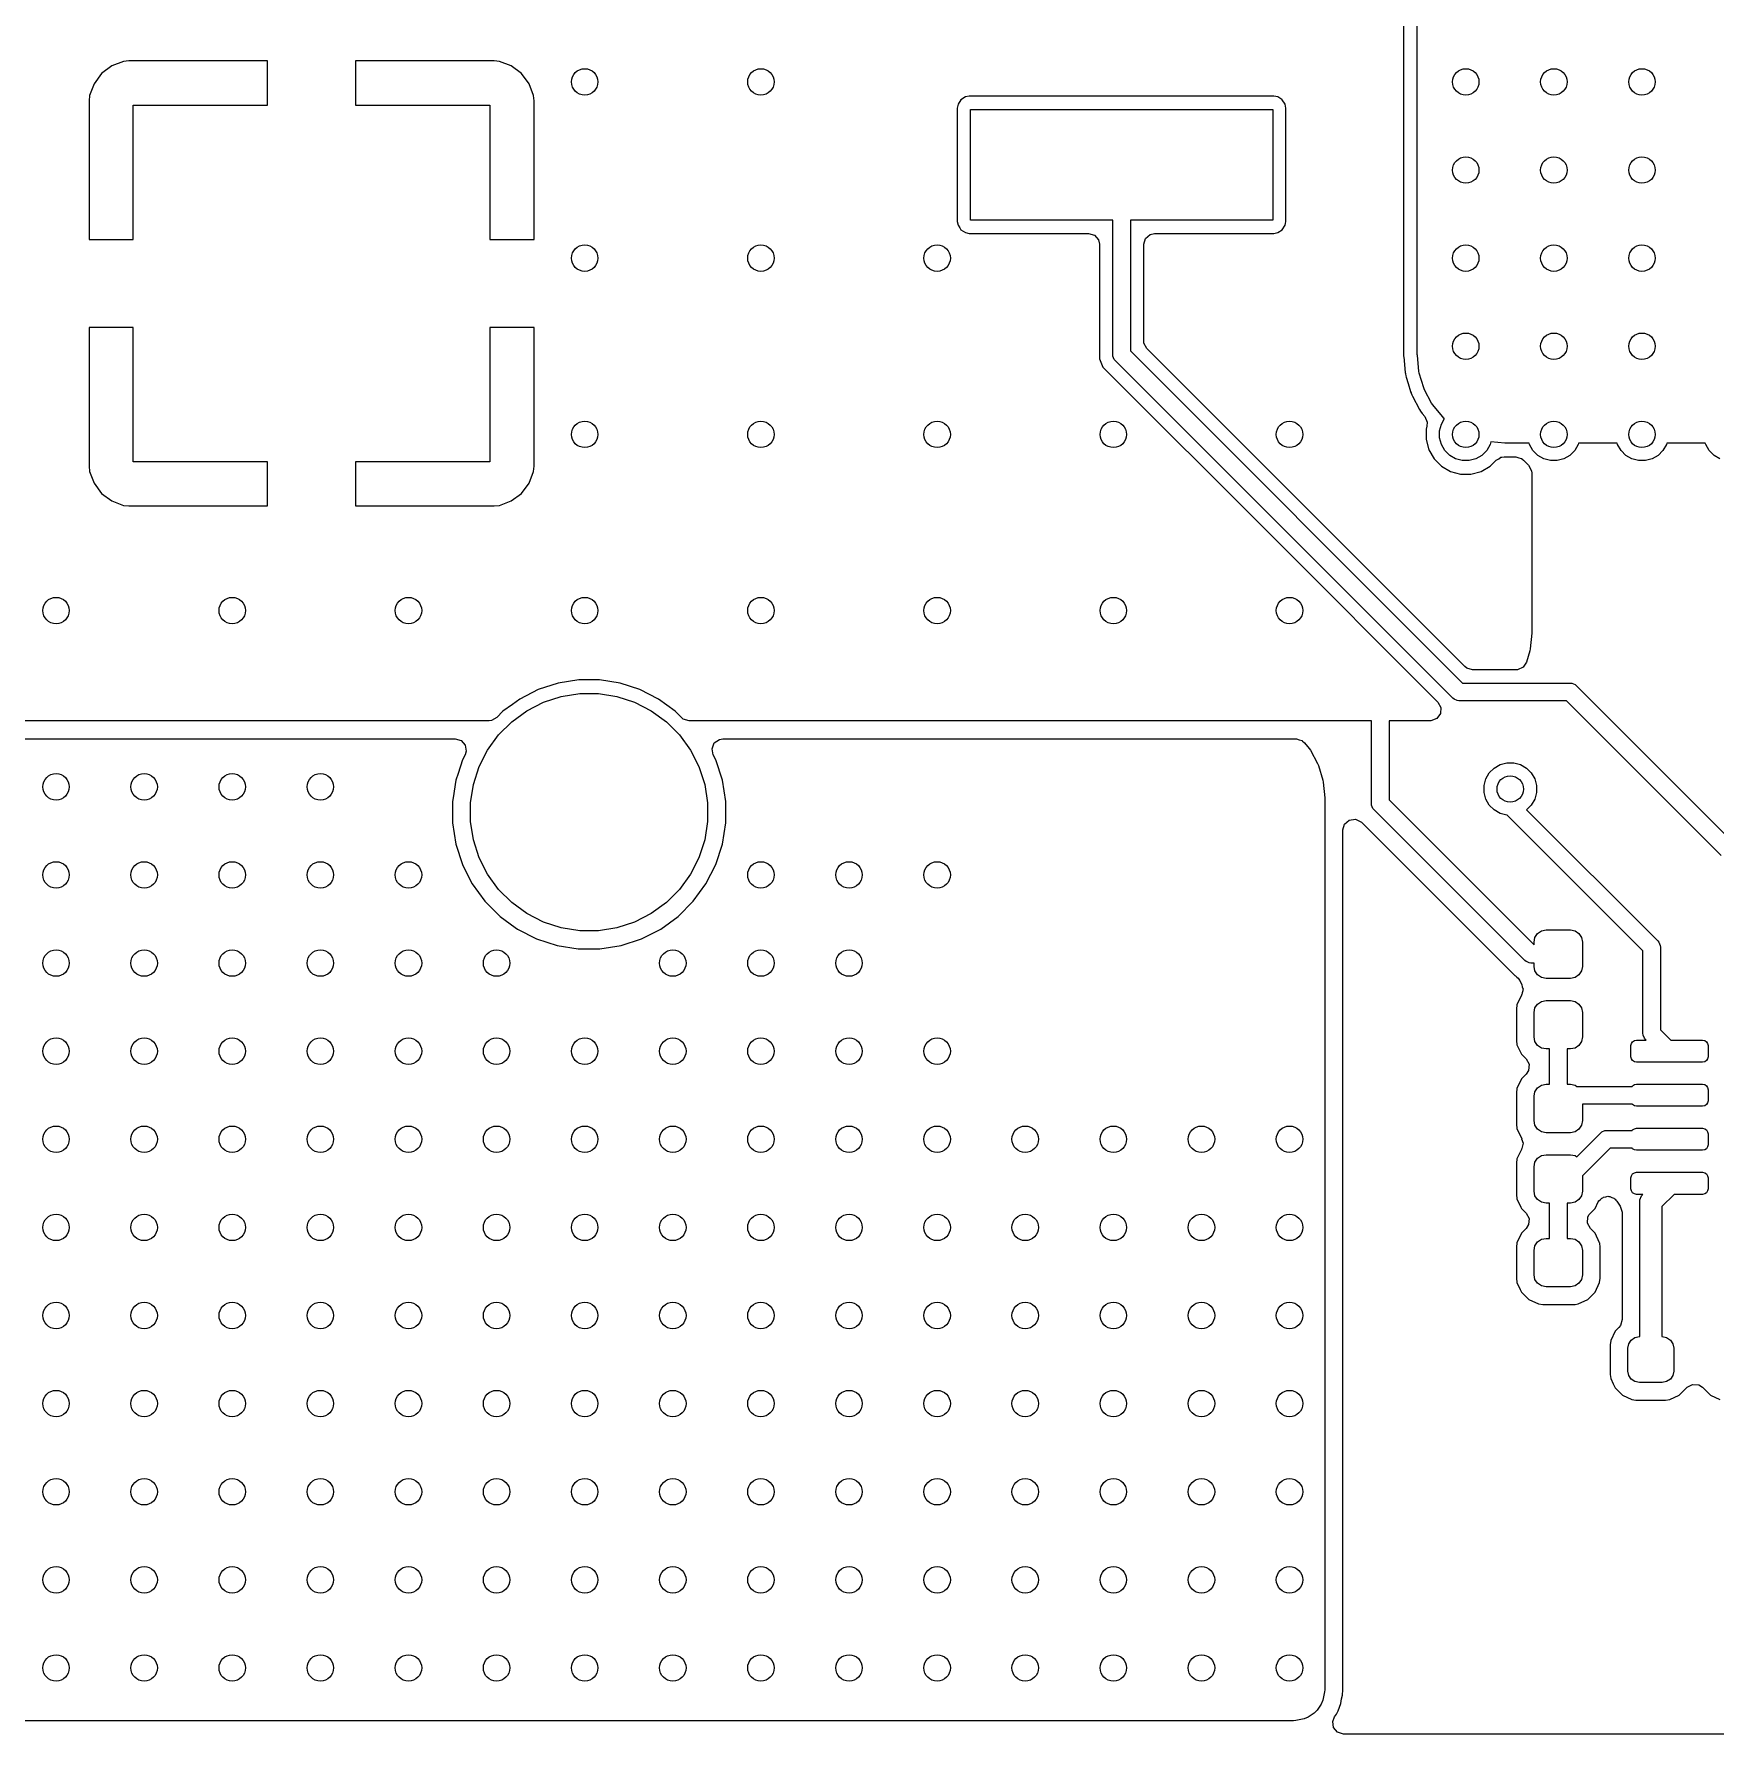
# Model space of a CAD drawing. Extents: x 2.65 to 6.49, y -4.64 to -1.62.
# Drawn here: x 4.242 to 4.993, y -4.636 to -3.876 of the extents above; entities that cross this region are included whole.
import ezdxf

# ---------------------------------------------------------------- set-up
doc = ezdxf.new("R2010")
doc.units = 0
doc.header["$MEASUREMENT"] = 0
doc.layers.add('BLACK', color=7, linetype='CONTINUOUS')

msp = doc.modelspace()

# ---------------------------------------------------------------- linework, layer by layer
at = {"layer": 'BLACK', "linetype": 'CONTINUOUS'}
for p, q in [((4.85411, -3.67544), (4.85411, -4.01944)), ((4.86024, -4.01945), (4.86024, -3.67544)), ((4.28219, -3.88854), (4.27689, -3.89052)), ((4.28453, -3.88829), (4.28219, -3.88854)), ((4.28219, -3.88854), (4.28219, -3.88854)), ((4.34646, -3.88829), (4.28453, -3.88829)), ((4.34646, -3.90797), (4.34646, -3.88829)), ((4.44775, -3.88829), (4.38583, -3.88829)), ((4.38583, -3.88829), (4.38583, -3.90797)), ((4.45009, -3.88854), (4.44775, -3.88829)), ((4.4554, -3.89052), (4.45009, -3.88854)), ((4.45009, -3.88854), (4.45009, -3.88854)), ((4.27235, -3.89391), (4.26896, -3.89844)), ((4.27689, -3.89052), (4.27235, -3.89391)), ((4.27235, -3.89391), (4.27235, -3.89391)), ((4.27689, -3.89052), (4.27689, -3.89052)), ((4.45993, -3.89391), (4.4554, -3.89052)), ((4.4554, -3.89052), (4.4554, -3.89052)), ((4.46332, -3.89844), (4.45993, -3.89391)), ((4.45993, -3.89391), (4.45993, -3.89391)), ((4.26698, -3.90375), (4.26673, -3.90609)), ((4.26896, -3.89844), (4.26698, -3.90374)), ((4.26698, -3.90374), (4.26698, -3.90375)), ((4.26896, -3.89844), (4.26896, -3.89844)), ((4.4653, -3.90374), (4.46332, -3.89844)), ((4.46332, -3.89844), (4.46332, -3.89844)), ((4.4653, -3.90375), (4.4653, -3.90374)), ((4.46555, -3.90609), (4.4653, -3.90375)), ((4.66003, -3.90398), (4.6583, -3.90432)), ((4.79619, -3.90398), (4.66003, -3.90398)), ((4.66003, -3.90398), (4.66003, -3.90398)), ((4.79792, -3.90432), (4.79619, -3.90398)), ((4.79619, -3.90398), (4.79619, -3.90398)), ((4.26673, -3.90609), (4.26673, -3.96801)), ((4.28642, -3.96801), (4.28642, -3.90797)), ((4.28642, -3.90797), (4.34646, -3.90797)), ((4.38583, -3.90797), (4.44587, -3.90797)), ((4.44587, -3.90797), (4.44587, -3.96801)), ((4.46555, -3.96801), (4.46555, -3.90609)), ((4.46555, -3.90609), (4.46555, -3.90609)), ((4.65503, -3.90759), (4.65468, -3.90932)), ((4.65468, -3.90932), (4.65468, -3.90932)), ((4.65468, -3.90932), (4.65468, -3.95997)), ((4.65634, -3.90563), (4.65503, -3.90759)), ((4.65503, -3.90759), (4.65503, -3.90759)), ((4.6583, -3.90432), (4.65634, -3.90563)), ((4.65634, -3.90563), (4.65634, -3.90563)), ((4.6583, -3.90432), (4.6583, -3.90432)), ((4.66061, -3.95939), (4.66061, -3.9099)), ((4.66061, -3.9099), (4.79561, -3.9099)), ((4.79561, -3.9099), (4.79561, -3.95939)), ((4.79973, -3.90552), (4.79792, -3.90432)), ((4.79792, -3.90432), (4.79792, -3.90432)), ((4.79988, -3.90563), (4.79973, -3.90552)), ((4.80119, -3.90759), (4.79988, -3.90563)), ((4.80154, -3.90932), (4.80119, -3.90759)), ((4.80119, -3.90759), (4.80119, -3.90759)), ((4.80119, -3.90759), (4.80119, -3.90759)), ((4.80154, -3.95997), (4.80154, -3.90932)), ((4.65468, -3.95997), (4.65468, -3.95997)), ((4.65468, -3.95997), (4.65503, -3.9617)), ((4.65468, -3.95997), (4.65468, -3.95997)), ((4.65503, -3.9617), (4.65503, -3.9617)), ((4.65503, -3.9617), (4.65577, -3.96281)), ((4.65577, -3.96281), (4.65634, -3.96366)), ((4.65634, -3.96366), (4.6583, -3.96497)), ((4.6583, -3.96497), (4.6583, -3.96497)), ((4.6583, -3.96497), (4.6583, -3.96497)), ((4.6583, -3.96497), (4.66003, -3.96531)), ((4.72417, -3.95939), (4.66061, -3.95939)), ((4.72417, -4.01945), (4.72417, -3.95939)), ((4.79561, -3.95939), (4.73205, -3.95939)), ((4.73205, -3.95939), (4.73205, -4.01782)), ((4.79619, -3.96531), (4.79792, -3.96497)), ((4.79792, -3.96497), (4.79988, -3.96366)), ((4.79792, -3.96497), (4.79792, -3.96497)), ((4.79792, -3.96497), (4.79792, -3.96497)), ((4.79988, -3.96366), (4.80119, -3.9617)), ((4.80119, -3.9617), (4.80137, -3.96083)), ((4.80137, -3.96083), (4.80154, -3.95997)), ((4.26673, -3.96801), (4.28642, -3.96801)), ((4.44587, -3.96801), (4.46555, -3.96801)), ((4.66003, -3.96531), (4.66003, -3.96531)), ((4.66003, -3.96531), (4.71337, -3.96531)), ((4.71337, -3.96531), (4.71601, -3.96609)), ((4.71601, -3.96609), (4.71781, -3.96817)), ((4.71781, -3.96817), (4.71825, -3.9702)), ((4.71825, -3.9702), (4.71825, -4.02141)), ((4.73797, -3.9702), (4.73875, -3.96756)), ((4.73797, -4.01334), (4.73797, -3.9702)), ((4.73875, -3.96756), (4.74083, -3.96576)), ((4.74083, -3.96576), (4.74285, -3.96531)), ((4.74285, -3.96531), (4.79619, -3.96531)), ((4.26673, -4.00738), (4.26673, -4.0693)), ((4.28642, -4.00738), (4.26673, -4.00738)), ((4.28642, -4.06742), (4.28642, -4.00738)), ((4.46555, -4.00738), (4.44587, -4.00738)), ((4.44587, -4.00738), (4.44587, -4.06742)), ((4.46555, -4.0693), (4.46555, -4.00738)), ((4.73205, -4.01782), (4.88049, -4.16626)), ((4.73808, -4.01438), (4.73797, -4.01334)), ((4.7394, -4.01679), (4.73808, -4.01438)), ((4.88151, -4.1589), (4.7394, -4.01679)), ((4.71825, -4.02141), (4.71916, -4.02362)), ((4.71916, -4.02362), (4.71975, -4.02504)), ((4.71975, -4.02504), (4.79504, -4.10032)), ((4.72425, -4.02022), (4.72417, -4.01945)), ((4.72484, -4.02164), (4.72425, -4.02022)), ((4.72533, -4.02223), (4.72484, -4.02164)), ((4.87607, -4.17298), (4.72533, -4.02223)), ((4.85411, -4.01944), (4.85412, -4.01975)), ((4.85412, -4.01975), (4.85414, -4.02022)), ((4.85414, -4.02022), (4.85417, -4.02052)), ((4.85417, -4.02052), (4.85485, -4.02749)), ((4.86026, -4.01992), (4.86024, -4.01945)), ((4.86095, -4.02689), (4.86026, -4.01992)), ((4.85485, -4.02749), (4.85485, -4.02749)), ((4.85485, -4.02749), (4.85492, -4.02793)), ((4.85492, -4.02793), (4.85494, -4.02808)), ((4.85494, -4.02808), (4.85513, -4.02902)), ((4.85513, -4.02902), (4.85527, -4.0296)), ((4.85527, -4.0296), (4.85527, -4.0296)), ((4.85527, -4.0296), (4.85613, -4.03243)), ((4.85613, -4.03243), (4.85718, -4.0359)), ((4.86113, -4.02783), (4.86095, -4.02689)), ((4.86309, -4.03429), (4.86113, -4.02783)), ((4.85718, -4.0359), (4.85724, -4.03607)), ((4.85724, -4.03607), (4.85744, -4.03663)), ((4.85744, -4.03663), (4.85744, -4.03663)), ((4.85744, -4.03663), (4.85744, -4.03664)), ((4.85744, -4.03664), (4.8578, -4.03752)), ((4.8578, -4.03752), (4.85806, -4.03806)), ((4.85806, -4.03806), (4.85806, -4.03806)), ((4.85806, -4.03806), (4.86125, -4.04402)), ((4.86346, -4.03518), (4.86309, -4.03429)), ((4.86664, -4.04113), (4.86346, -4.03518)), ((4.86125, -4.04402), (4.86151, -4.04446)), ((4.86151, -4.04446), (4.86155, -4.04453)), ((4.86155, -4.04453), (4.86209, -4.04533)), ((4.86209, -4.04533), (4.86209, -4.04533)), ((4.86209, -4.04533), (4.86209, -4.04533)), ((4.86209, -4.04533), (4.86244, -4.04581)), ((4.86244, -4.04581), (4.86244, -4.04581)), ((4.86244, -4.04581), (4.86355, -4.04716)), ((4.86355, -4.04716), (4.86463, -4.04969)), ((4.86718, -4.04193), (4.86664, -4.04113)), ((4.87146, -4.04715), (4.86718, -4.04193)), ((4.87098, -4.0506), (4.87244, -4.04807)), ((4.87214, -4.04783), (4.87146, -4.04715)), ((4.87244, -4.04807), (4.87214, -4.04783)), ((4.86449, -4.05152), (4.86415, -4.05278)), ((4.86415, -4.05278), (4.86415, -4.05278)), ((4.86415, -4.05278), (4.86415, -4.05745)), ((4.86463, -4.04969), (4.86449, -4.05152)), ((4.87018, -4.05358), (4.87098, -4.0506)), ((4.87018, -4.05666), (4.87018, -4.05358)), ((4.86415, -4.05745), (4.86536, -4.06196)), ((4.86536, -4.06196), (4.8677, -4.06601)), ((4.87098, -4.05964), (4.87018, -4.05666)), ((4.87252, -4.06231), (4.87098, -4.05964)), ((4.8747, -4.06449), (4.87252, -4.06231)), ((4.89126, -4.06231), (4.88908, -4.06449)), ((4.8928, -4.05964), (4.89126, -4.06231)), ((4.89313, -4.05842), (4.8928, -4.05964)), ((4.89937, -4.05903), (4.89313, -4.05842)), ((4.89985, -4.05906), (4.89937, -4.05903)), ((4.91019, -4.05906), (4.89985, -4.05906)), ((4.91035, -4.05964), (4.91019, -4.05906)), ((4.91189, -4.06231), (4.91035, -4.05964)), ((4.91407, -4.06449), (4.91189, -4.06231)), ((4.93063, -4.06231), (4.92845, -4.06449)), ((4.93217, -4.05964), (4.93063, -4.06231)), ((4.93233, -4.05906), (4.93217, -4.05964)), ((4.94956, -4.05906), (4.93233, -4.05906)), ((4.94972, -4.05964), (4.94956, -4.05906)), ((4.95126, -4.06231), (4.94972, -4.05964)), ((4.95344, -4.06449), (4.95126, -4.06231)), ((4.97, -4.06231), (4.96782, -4.06449)), ((4.97154, -4.05964), (4.97, -4.06231)), ((4.9717, -4.05906), (4.97154, -4.05964)), ((4.98893, -4.05906), (4.9717, -4.05906)), ((4.98909, -4.05964), (4.98893, -4.05906)), ((4.99063, -4.06231), (4.98909, -4.05964)), ((4.99281, -4.06449), (4.99063, -4.06231)), ((4.26673, -4.0693), (4.26698, -4.07165)), ((4.34646, -4.06742), (4.28642, -4.06742)), ((4.34646, -4.08711), (4.34646, -4.06742)), ((4.44587, -4.06742), (4.38583, -4.06742)), ((4.38583, -4.06742), (4.38583, -4.08711)), ((4.4653, -4.07165), (4.46555, -4.0693)), ((4.46555, -4.0693), (4.46555, -4.0693)), ((4.8677, -4.06601), (4.871, -4.06931)), ((4.871, -4.06931), (4.87504, -4.07165)), ((4.87737, -4.06603), (4.8747, -4.06449)), ((4.88035, -4.06683), (4.87737, -4.06603)), ((4.88343, -4.06683), (4.88035, -4.06683)), ((4.88641, -4.06603), (4.88343, -4.06683)), ((4.88908, -4.06449), (4.88641, -4.06603)), ((4.88874, -4.07165), (4.89278, -4.06931)), ((4.89278, -4.06931), (4.89551, -4.06658)), ((4.89551, -4.06658), (4.89659, -4.06599)), ((4.89659, -4.06599), (4.89762, -4.06534)), ((4.89762, -4.06534), (4.89783, -4.06531)), ((4.89783, -4.06531), (4.89793, -4.06526)), ((4.89793, -4.06526), (4.89899, -4.06515)), ((4.89899, -4.06515), (4.8991, -4.06515)), ((4.8991, -4.06515), (4.89955, -4.06517)), ((4.89955, -4.06517), (4.89985, -4.06518)), ((4.89985, -4.06518), (4.90423, -4.06518)), ((4.90423, -4.06518), (4.90424, -4.06518)), ((4.90424, -4.06518), (4.90555, -4.06557)), ((4.90555, -4.06557), (4.90685, -4.06595)), ((4.90685, -4.06595), (4.90687, -4.06597)), ((4.90687, -4.06597), (4.90688, -4.06597)), ((4.90688, -4.06597), (4.90689, -4.06598)), ((4.90689, -4.06598), (4.90767, -4.06661)), ((4.90767, -4.06661), (4.90999, -4.06893)), ((4.90999, -4.06893), (4.91131, -4.07134)), ((4.91674, -4.06603), (4.91407, -4.06449)), ((4.91972, -4.06683), (4.91674, -4.06603)), ((4.9228, -4.06683), (4.91972, -4.06683)), ((4.92578, -4.06603), (4.9228, -4.06683)), ((4.92845, -4.06449), (4.92578, -4.06603)), ((4.95611, -4.06603), (4.95344, -4.06449)), ((4.95909, -4.06683), (4.95611, -4.06603)), ((4.96217, -4.06683), (4.95909, -4.06683)), ((4.96515, -4.06603), (4.96217, -4.06683)), ((4.96782, -4.06449), (4.96515, -4.06603)), ((4.99548, -4.06603), (4.99281, -4.06449)), ((4.26698, -4.07165), (4.26698, -4.07165)), ((4.26698, -4.07165), (4.26896, -4.07695)), ((4.26896, -4.07695), (4.26896, -4.07695)), ((4.26896, -4.07695), (4.27235, -4.08148)), ((4.45993, -4.08148), (4.46332, -4.07695)), ((4.46332, -4.07695), (4.4653, -4.07165)), ((4.46332, -4.07695), (4.46332, -4.07695)), ((4.4653, -4.07165), (4.4653, -4.07165)), ((4.87504, -4.07165), (4.87955, -4.07285)), ((4.87955, -4.07285), (4.87955, -4.07285)), ((4.87955, -4.07285), (4.88422, -4.07285)), ((4.88422, -4.07285), (4.88874, -4.07165)), ((4.88422, -4.07285), (4.88422, -4.07285)), ((4.91131, -4.07134), (4.91142, -4.07238)), ((4.91142, -4.07238), (4.91142, -4.14346)), ((4.27235, -4.08148), (4.27235, -4.08148)), ((4.27235, -4.08148), (4.27689, -4.08488)), ((4.27689, -4.08488), (4.27689, -4.08488)), ((4.27689, -4.08488), (4.28219, -4.08685)), ((4.45009, -4.08685), (4.4554, -4.08488)), ((4.4554, -4.08488), (4.45993, -4.08148)), ((4.4554, -4.08488), (4.4554, -4.08488)), ((4.45993, -4.08148), (4.45993, -4.08148)), ((4.28219, -4.08685), (4.28219, -4.08685)), ((4.28219, -4.08685), (4.28453, -4.08711)), ((4.28453, -4.08711), (4.28453, -4.08711)), ((4.28453, -4.08711), (4.34646, -4.08711)), ((4.38583, -4.08711), (4.44775, -4.08711)), ((4.44775, -4.08711), (4.45009, -4.08685)), ((4.44775, -4.08711), (4.44775, -4.08711)), ((4.45009, -4.08685), (4.45009, -4.08685)), ((4.79504, -4.10032), (4.86945, -4.17474)), ((4.91139, -4.14394), (4.91071, -4.1509)), ((4.91142, -4.14346), (4.91139, -4.14394)), ((4.91052, -4.15184), (4.909, -4.15687)), ((4.91071, -4.1509), (4.91052, -4.15184)), ((4.88233, -4.15956), (4.88151, -4.1589)), ((4.88497, -4.16033), (4.88233, -4.15956)), ((4.90432, -4.16033), (4.88497, -4.16033)), ((4.90498, -4.16029), (4.90432, -4.16033)), ((4.90749, -4.15917), (4.90498, -4.16029)), ((4.909, -4.15687), (4.90749, -4.15917)), ((4.46748, -4.16917), (4.4592, -4.17339)), ((4.47632, -4.1663), (4.46748, -4.16917)), ((4.48551, -4.16484), (4.47632, -4.1663)), ((4.49481, -4.16484), (4.48551, -4.16484)), ((4.48551, -4.16484), (4.48551, -4.16484)), ((4.50399, -4.1663), (4.49481, -4.16484)), ((4.49481, -4.16484), (4.49481, -4.16484)), ((4.51283, -4.16917), (4.50399, -4.1663)), ((4.52112, -4.17339), (4.51283, -4.16917)), ((4.88049, -4.16626), (4.92856, -4.16626)), ((4.92856, -4.16626), (4.92933, -4.16634)), ((4.92933, -4.16634), (4.93075, -4.16692)), ((4.93075, -4.16692), (4.93134, -4.16741)), ((4.93134, -4.16741), (5.00278, -4.23885)), ((4.4559, -4.17578), (4.45167, -4.17886)), ((4.4592, -4.17339), (4.4559, -4.17578)), ((4.46239, -4.1786), (4.46982, -4.17481)), ((4.46982, -4.17481), (4.47775, -4.17224)), ((4.47775, -4.17224), (4.48599, -4.17093)), ((4.48599, -4.17093), (4.49433, -4.17093)), ((4.49433, -4.17093), (4.50256, -4.17224)), ((4.50256, -4.17224), (4.5105, -4.17481)), ((4.5105, -4.17481), (4.51793, -4.1786)), ((4.52864, -4.17886), (4.52112, -4.17339)), ((4.86945, -4.17474), (4.87077, -4.17715)), ((4.87077, -4.17715), (4.87057, -4.1799)), ((4.87667, -4.17347), (4.87607, -4.17298)), ((4.87809, -4.17406), (4.87667, -4.17347)), ((4.87886, -4.17413), (4.87809, -4.17406)), ((4.92693, -4.17413), (4.87886, -4.17413)), ((4.99606, -4.24327), (4.92693, -4.17413)), ((4.44544, -4.18307), (4.04172, -4.18307)), ((4.44648, -4.18296), (4.44544, -4.18307)), ((4.44889, -4.18164), (4.44648, -4.18296)), ((4.45167, -4.17886), (4.44889, -4.18164)), ((4.44974, -4.1894), (4.45564, -4.1835)), ((4.45167, -4.17886), (4.45167, -4.17886)), ((4.45167, -4.17886), (4.45167, -4.17886)), ((4.45564, -4.1835), (4.46239, -4.1786)), ((4.51793, -4.1786), (4.52468, -4.1835)), ((4.52468, -4.1835), (4.53057, -4.1894)), ((4.53143, -4.18164), (4.52864, -4.17886)), ((4.52864, -4.17886), (4.52864, -4.17886)), ((4.53224, -4.1823), (4.53143, -4.18164)), ((4.53488, -4.18307), (4.53224, -4.1823)), ((4.83976, -4.18307), (4.53488, -4.18307)), ((4.83976, -4.22008), (4.83976, -4.18307)), ((4.866, -4.18307), (4.84764, -4.18307)), ((4.84764, -4.18307), (4.84764, -4.21845)), ((4.86635, -4.18306), (4.866, -4.18307)), ((4.86892, -4.1821), (4.86635, -4.18306)), ((4.87057, -4.1799), (4.86892, -4.1821)), ((4.04172, -4.19116), (4.43037, -4.19116)), ((4.43037, -4.19116), (4.43301, -4.19194)), ((4.43301, -4.19194), (4.43481, -4.19402)), ((4.44484, -4.19615), (4.44974, -4.1894)), ((4.53057, -4.1894), (4.53547, -4.19615)), ((4.54612, -4.19301), (4.54837, -4.19142)), ((4.54837, -4.19142), (4.54994, -4.19116)), ((4.54994, -4.19116), (4.80611, -4.19116)), ((4.80611, -4.19116), (4.80618, -4.19118)), ((4.80618, -4.19118), (4.80624, -4.19116)), ((4.80624, -4.19116), (4.80749, -4.19157)), ((4.80749, -4.19157), (4.80875, -4.19194)), ((4.80875, -4.19194), (4.80882, -4.19199)), ((4.80882, -4.19199), (4.80886, -4.19201)), ((4.80886, -4.19201), (4.80988, -4.19295)), ((4.43472, -4.19826), (4.43359, -4.20048)), ((4.4352, -4.19674), (4.43472, -4.19826)), ((4.43481, -4.19402), (4.4352, -4.19674)), ((4.44105, -4.20358), (4.44484, -4.19615)), ((4.53547, -4.19615), (4.53926, -4.20358)), ((4.54509, -4.19556), (4.54612, -4.19301)), ((4.54559, -4.19826), (4.54509, -4.19556)), ((4.54673, -4.20048), (4.54559, -4.19826)), ((4.80988, -4.19295), (4.81196, -4.19547)), ((4.81196, -4.19547), (4.81249, -4.19627)), ((4.81249, -4.19627), (4.81567, -4.20223)), ((4.43161, -4.20658), (4.43062, -4.20962)), ((4.43359, -4.20048), (4.43161, -4.20658)), ((4.43359, -4.20048), (4.43359, -4.20048)), ((4.43359, -4.20048), (4.43359, -4.20048)), ((4.43848, -4.21151), (4.44105, -4.20358)), ((4.53926, -4.20358), (4.54184, -4.21151)), ((4.5497, -4.20962), (4.54673, -4.20048)), ((4.54673, -4.20048), (4.54673, -4.20048)), ((4.81567, -4.20223), (4.81604, -4.20311)), ((4.81604, -4.20311), (4.818, -4.20958)), ((4.89086, -4.20906), (4.8924, -4.20639)), ((4.8924, -4.20639), (4.89458, -4.20421)), ((4.89458, -4.20421), (4.89725, -4.20267)), ((4.89725, -4.20267), (4.90023, -4.20187)), ((4.90023, -4.20187), (4.90331, -4.20187)), ((4.90331, -4.20187), (4.90629, -4.20267)), ((4.90629, -4.20267), (4.90896, -4.20421)), ((4.90896, -4.20421), (4.91114, -4.20639)), ((4.91114, -4.20639), (4.91268, -4.20906)), ((4.43062, -4.20962), (4.42937, -4.21748)), ((4.43717, -4.21975), (4.43848, -4.21151)), ((4.54184, -4.21151), (4.54314, -4.21975)), ((4.5512, -4.21911), (4.5497, -4.20962)), ((4.818, -4.20958), (4.81819, -4.21051)), ((4.81819, -4.21051), (4.81887, -4.21748)), ((4.89006, -4.21204), (4.89086, -4.20906)), ((4.89006, -4.21512), (4.89006, -4.21204)), ((4.89086, -4.2181), (4.89006, -4.21512)), ((4.91268, -4.20906), (4.91348, -4.21204)), ((4.91348, -4.21512), (4.91268, -4.2181)), ((4.91348, -4.21204), (4.91348, -4.21512)), ((4.42937, -4.21748), (4.42911, -4.21911)), ((4.42911, -4.21911), (4.42911, -4.22872)), ((4.43717, -4.22809), (4.43717, -4.21975)), ((4.54314, -4.21975), (4.54314, -4.22809)), ((4.5512, -4.22872), (4.5512, -4.21911)), ((4.81887, -4.21748), (4.8189, -4.21796)), ((4.8189, -4.21796), (4.8189, -4.616)), ((4.83984, -4.22085), (4.83976, -4.22008)), ((4.84043, -4.22227), (4.83984, -4.22085)), ((4.84092, -4.22286), (4.84043, -4.22227)), ((4.90824, -4.29019), (4.84092, -4.22286)), ((4.84764, -4.21845), (4.9124, -4.28321)), ((4.8924, -4.22077), (4.89086, -4.2181)), ((4.89458, -4.22295), (4.8924, -4.22077)), ((4.89725, -4.22449), (4.89458, -4.22295)), ((4.91114, -4.22077), (4.9091, -4.22282)), ((4.9091, -4.22282), (4.96774, -4.28147)), ((4.91268, -4.2181), (4.91114, -4.22077)), ((4.42911, -4.22872), (4.43062, -4.23821)), ((4.43848, -4.23632), (4.43717, -4.22809)), ((4.54314, -4.22809), (4.54184, -4.23632)), ((4.5497, -4.23821), (4.5512, -4.22872)), ((4.82699, -4.23188), (4.82776, -4.22924)), ((4.82776, -4.22924), (4.82984, -4.22744)), ((4.82984, -4.22744), (4.83256, -4.22705)), ((4.83256, -4.22705), (4.83507, -4.22819)), ((4.83507, -4.22819), (4.83532, -4.22843)), ((4.83532, -4.22843), (4.90156, -4.29467)), ((4.90023, -4.22529), (4.89725, -4.22449)), ((4.90043, -4.22529), (4.90023, -4.22529)), ((4.96102, -4.28588), (4.90043, -4.22529)), ((4.43062, -4.23821), (4.43359, -4.24735)), ((4.44105, -4.24426), (4.43848, -4.23632)), ((4.54184, -4.23632), (4.53926, -4.24426)), ((4.54673, -4.24735), (4.5497, -4.23821)), ((4.82699, -4.616), (4.82699, -4.23188)), ((4.44484, -4.25169), (4.44105, -4.24426)), ((4.53926, -4.24426), (4.53547, -4.25169)), ((4.43359, -4.24735), (4.43575, -4.25159)), ((4.43575, -4.25159), (4.43795, -4.25591)), ((4.44974, -4.25844), (4.44484, -4.25169)), ((4.53547, -4.25169), (4.53057, -4.25844)), ((4.54237, -4.25591), (4.54673, -4.24735)), ((4.43795, -4.25591), (4.4436, -4.26368)), ((4.45564, -4.26433), (4.44974, -4.25844)), ((4.53057, -4.25844), (4.52468, -4.26433)), ((4.53672, -4.26368), (4.54237, -4.25591)), ((4.4436, -4.26368), (4.4436, -4.26368)), ((4.4436, -4.26368), (4.45039, -4.27048)), ((4.46239, -4.26923), (4.45564, -4.26433)), ((4.52468, -4.26433), (4.51793, -4.26923)), ((4.52992, -4.27048), (4.53672, -4.26368)), ((4.45039, -4.27048), (4.45039, -4.27048)), ((4.45039, -4.27048), (4.45717, -4.2754)), ((4.45717, -4.2754), (4.45816, -4.27613)), ((4.45816, -4.27613), (4.46673, -4.28049)), ((4.46982, -4.27302), (4.46239, -4.26923)), ((4.47775, -4.2756), (4.46982, -4.27302)), ((4.48599, -4.2769), (4.47775, -4.2756)), ((4.50256, -4.2756), (4.49433, -4.2769)), ((4.5105, -4.27302), (4.50256, -4.2756)), ((4.51793, -4.26923), (4.5105, -4.27302)), ((4.51359, -4.28049), (4.52215, -4.27613)), ((4.52215, -4.27613), (4.52992, -4.27048)), ((4.46673, -4.28049), (4.47586, -4.28346)), ((4.47586, -4.28346), (4.48535, -4.28496)), ((4.49433, -4.2769), (4.48599, -4.2769)), ((4.49496, -4.28496), (4.50445, -4.28346)), ((4.50445, -4.28346), (4.51359, -4.28049)), ((4.9124, -4.28199), (4.91281, -4.27992)), ((4.9124, -4.28321), (4.9124, -4.28199)), ((4.91281, -4.27992), (4.91399, -4.27816)), ((4.91399, -4.27816), (4.91574, -4.27699)), ((4.91574, -4.27699), (4.91781, -4.27657)), ((4.91781, -4.27657), (4.92864, -4.27657)), ((4.92864, -4.27657), (4.93071, -4.27699)), ((4.93071, -4.27699), (4.93247, -4.27816)), ((4.93247, -4.27816), (4.93364, -4.27992)), ((4.93364, -4.27992), (4.93406, -4.28199)), ((4.93406, -4.28199), (4.93406, -4.29281)), ((4.96774, -4.28147), (4.96823, -4.28206)), ((4.96823, -4.28206), (4.96882, -4.28348)), ((4.96882, -4.28348), (4.9689, -4.28425)), ((4.48535, -4.28496), (4.48535, -4.28496)), ((4.48535, -4.28496), (4.49496, -4.28496)), ((4.49496, -4.28496), (4.49496, -4.28496)), ((4.90884, -4.29068), (4.90824, -4.29019)), ((4.90925, -4.29085), (4.90884, -4.29068)), ((4.91026, -4.29126), (4.90925, -4.29085)), ((4.91102, -4.29134), (4.91026, -4.29126)), ((4.9124, -4.29134), (4.91102, -4.29134)), ((4.9124, -4.29281), (4.9124, -4.29134)), ((4.96102, -4.32274), (4.96102, -4.28588)), ((4.9689, -4.28425), (4.9689, -4.32111)), ((4.90156, -4.29467), (4.90376, -4.29687)), ((4.90376, -4.29687), (4.90415, -4.2971)), ((4.90415, -4.2971), (4.90468, -4.29765)), ((4.90468, -4.29765), (4.90533, -4.29805)), ((4.90533, -4.29805), (4.90595, -4.29898)), ((4.90595, -4.29898), (4.90605, -4.29909)), ((4.90605, -4.29909), (4.90611, -4.2992)), ((4.90611, -4.2992), (4.90612, -4.29923)), ((4.91281, -4.29489), (4.9124, -4.29281)), ((4.91399, -4.29664), (4.91281, -4.29489)), ((4.91574, -4.29782), (4.91399, -4.29664)), ((4.91781, -4.29823), (4.91574, -4.29782)), ((4.92864, -4.29823), (4.91781, -4.29823)), ((4.93071, -4.29782), (4.92864, -4.29823)), ((4.93247, -4.29664), (4.93071, -4.29782)), ((4.93364, -4.29489), (4.93247, -4.29664)), ((4.93406, -4.29281), (4.93364, -4.29489)), ((4.90678, -4.30566), (4.90476, -4.30999)), ((4.90612, -4.29923), (4.90675, -4.30057)), ((4.90675, -4.30057), (4.90679, -4.30061)), ((4.9068, -4.30562), (4.90678, -4.30566)), ((4.90679, -4.30061), (4.90699, -4.30102)), ((4.90681, -4.30559), (4.9068, -4.30562)), ((4.90693, -4.30535), (4.90681, -4.30559)), ((4.90705, -4.30466), (4.90688, -4.30532)), ((4.90688, -4.30532), (4.90693, -4.30535)), ((4.90699, -4.30102), (4.90716, -4.30201)), ((4.90744, -4.30374), (4.90705, -4.30466)), ((4.90716, -4.30201), (4.90747, -4.30296)), ((4.90747, -4.30296), (4.90738, -4.30334)), ((4.90738, -4.30334), (4.90744, -4.30374)), ((4.90476, -4.30999), (4.90451, -4.31192)), ((4.90451, -4.31192), (4.90451, -4.31193)), ((4.90451, -4.31193), (4.90451, -4.32587)), ((4.9124, -4.31348), (4.91281, -4.31141)), ((4.9124, -4.32431), (4.9124, -4.31348)), ((4.91281, -4.31141), (4.91399, -4.30966)), ((4.91399, -4.30966), (4.91574, -4.30848)), ((4.91574, -4.30848), (4.91781, -4.30807)), ((4.91781, -4.30807), (4.92864, -4.30807)), ((4.92864, -4.30807), (4.93071, -4.30848)), ((4.93071, -4.30848), (4.93247, -4.30966)), ((4.93247, -4.30966), (4.93364, -4.31141)), ((4.93364, -4.31141), (4.93406, -4.31348)), ((4.93406, -4.31348), (4.93406, -4.32431)), ((4.9689, -4.32111), (4.97358, -4.32579)), ((4.90451, -4.32587), (4.90476, -4.32781)), ((4.90476, -4.32781), (4.90476, -4.32781)), ((4.90476, -4.32781), (4.90606, -4.33059)), ((4.91281, -4.32638), (4.9124, -4.32431)), ((4.91399, -4.32814), (4.91281, -4.32638)), ((4.91574, -4.32931), (4.91399, -4.32814)), ((4.91781, -4.32972), (4.91574, -4.32931)), ((4.93071, -4.32931), (4.92864, -4.32972)), ((4.93247, -4.32814), (4.93071, -4.32931)), ((4.93364, -4.32638), (4.93247, -4.32814)), ((4.93406, -4.32431), (4.93364, -4.32638)), ((4.95571, -4.32825), (4.9559, -4.32731)), ((4.95571, -4.33317), (4.95571, -4.32825)), ((4.9559, -4.32731), (4.95643, -4.32651)), ((4.95643, -4.32651), (4.95723, -4.32597)), ((4.95723, -4.32597), (4.95817, -4.32579)), ((4.95817, -4.32579), (4.96244, -4.32579)), ((4.9611, -4.3235), (4.96102, -4.32274)), ((4.96169, -4.32492), (4.9611, -4.3235)), ((4.96218, -4.32552), (4.96169, -4.32492)), ((4.96244, -4.32579), (4.96218, -4.32552)), ((4.97358, -4.32579), (4.9877, -4.32579)), ((4.9877, -4.32579), (4.98864, -4.32597)), ((4.98864, -4.32597), (4.98944, -4.32651)), ((4.98944, -4.32651), (4.98997, -4.32731)), ((4.98997, -4.32731), (4.99016, -4.32825)), ((4.99016, -4.32825), (4.99016, -4.33317)), ((4.90606, -4.33059), (4.90675, -4.33206)), ((4.90675, -4.33206), (4.90784, -4.33315)), ((4.90784, -4.33315), (4.90883, -4.33415)), ((4.90883, -4.33415), (4.91015, -4.33656)), ((4.91015, -4.33656), (4.90995, -4.3393)), ((4.91929, -4.32972), (4.91781, -4.32972)), ((4.91929, -4.34547), (4.91929, -4.32972)), ((4.92864, -4.32972), (4.92717, -4.32972)), ((4.92717, -4.32972), (4.92717, -4.34547)), ((4.9559, -4.33411), (4.95571, -4.33317)), ((4.95643, -4.33491), (4.9559, -4.33411)), ((4.95723, -4.33544), (4.95643, -4.33491)), ((4.95817, -4.33563), (4.95723, -4.33544)), ((4.9877, -4.33563), (4.95817, -4.33563)), ((4.98864, -4.33544), (4.9877, -4.33563)), ((4.98944, -4.33491), (4.98864, -4.33544)), ((4.98997, -4.33411), (4.98944, -4.33491)), ((4.99016, -4.33317), (4.98997, -4.33411)), ((4.90675, -4.34314), (4.90476, -4.34739)), ((4.90883, -4.34105), (4.90675, -4.34314)), ((4.90995, -4.3393), (4.90883, -4.34105)), ((4.90476, -4.34739), (4.90451, -4.34933)), ((4.90451, -4.34933), (4.90451, -4.34933)), ((4.90451, -4.34933), (4.90451, -4.36327)), ((4.9124, -4.35089), (4.91281, -4.34881)), ((4.9124, -4.36171), (4.9124, -4.35089)), ((4.91281, -4.34881), (4.91399, -4.34706)), ((4.91399, -4.34706), (4.91574, -4.34588)), ((4.91574, -4.34588), (4.91781, -4.34547)), ((4.91781, -4.34547), (4.91929, -4.34547)), ((4.92717, -4.34547), (4.92864, -4.34547)), ((4.92864, -4.34547), (4.93071, -4.34588)), ((4.93071, -4.34588), (4.93157, -4.34646)), ((4.93157, -4.34646), (4.95625, -4.34646)), ((4.95625, -4.34646), (4.95643, -4.34619)), ((4.95643, -4.34619), (4.95723, -4.34566)), ((4.95723, -4.34566), (4.95817, -4.34547)), ((4.95817, -4.34547), (4.9877, -4.34547)), ((4.9877, -4.34547), (4.98864, -4.34566)), ((4.98864, -4.34566), (4.98944, -4.34619)), ((4.98944, -4.34619), (4.98997, -4.34699)), ((4.98997, -4.34699), (4.99016, -4.34793)), ((4.99016, -4.34793), (4.99016, -4.35285)), ((4.95625, -4.35433), (4.93406, -4.35433)), ((4.93406, -4.35433), (4.93406, -4.36171)), ((4.95643, -4.35459), (4.95625, -4.35433)), ((4.95723, -4.35513), (4.95643, -4.35459)), ((4.95817, -4.35531), (4.95723, -4.35513)), ((4.9877, -4.35531), (4.95817, -4.35531)), ((4.98864, -4.35513), (4.9877, -4.35531)), ((4.98944, -4.35459), (4.98864, -4.35513)), ((4.98997, -4.3538), (4.98944, -4.35459)), ((4.99016, -4.35285), (4.98997, -4.3538)), ((4.90451, -4.36327), (4.90476, -4.36521)), ((4.90476, -4.36521), (4.90476, -4.36521)), ((4.90476, -4.36521), (4.90693, -4.36985)), ((4.91281, -4.36378), (4.9124, -4.36171)), ((4.91399, -4.36554), (4.91281, -4.36378)), ((4.91574, -4.36671), (4.91399, -4.36554)), ((4.91781, -4.36713), (4.91574, -4.36671)), ((4.92864, -4.36713), (4.91781, -4.36713)), ((4.93071, -4.36671), (4.92864, -4.36713)), ((4.93247, -4.36554), (4.93071, -4.36671)), ((4.93147, -4.37788), (4.94206, -4.36729)), ((4.93364, -4.36378), (4.93247, -4.36554)), ((4.93406, -4.36171), (4.93364, -4.36378)), ((4.94206, -4.36729), (4.94265, -4.36681)), ((4.94265, -4.36681), (4.94407, -4.36622)), ((4.94407, -4.36622), (4.94484, -4.36614)), ((4.94484, -4.36614), (4.95625, -4.36614)), ((4.95625, -4.36614), (4.95643, -4.36588)), ((4.95643, -4.36588), (4.95723, -4.36534)), ((4.95723, -4.36534), (4.95817, -4.36516)), ((4.95817, -4.36516), (4.9877, -4.36516)), ((4.9877, -4.36516), (4.98864, -4.36534)), ((4.98864, -4.36534), (4.98944, -4.36588)), ((4.98944, -4.36588), (4.98997, -4.36668)), ((4.98997, -4.36668), (4.99016, -4.36762)), ((4.90675, -4.37463), (4.90629, -4.37561)), ((4.90678, -4.37456), (4.90675, -4.37463)), ((4.90675, -4.37463), (4.90675, -4.37463)), ((4.9068, -4.37452), (4.90678, -4.37456)), ((4.90681, -4.37449), (4.9068, -4.37452)), ((4.90693, -4.37424), (4.90681, -4.37449)), ((4.90693, -4.36985), (4.90682, -4.3699)), ((4.90682, -4.3699), (4.90747, -4.37185)), ((4.90747, -4.37185), (4.90688, -4.37422)), ((4.90688, -4.37422), (4.90693, -4.37424)), ((4.94647, -4.37402), (4.93406, -4.38643)), ((4.95625, -4.37402), (4.94647, -4.37402)), ((4.95643, -4.37428), (4.95625, -4.37402)), ((4.95723, -4.37481), (4.95643, -4.37428)), ((4.95817, -4.375), (4.95723, -4.37481)), ((4.9877, -4.375), (4.95817, -4.375)), ((4.98864, -4.37481), (4.9877, -4.375)), ((4.98944, -4.37428), (4.98864, -4.37481)), ((4.98997, -4.37348), (4.98944, -4.37428)), ((4.99016, -4.37254), (4.98997, -4.37348)), ((4.99016, -4.36762), (4.99016, -4.37254)), ((4.90476, -4.37888), (4.90451, -4.38082)), ((4.90451, -4.38082), (4.90451, -4.38082)), ((4.90451, -4.38082), (4.90451, -4.39477)), ((4.90629, -4.37561), (4.90476, -4.37888)), ((4.9124, -4.38238), (4.91281, -4.38031)), ((4.9124, -4.39321), (4.9124, -4.38238)), ((4.91281, -4.38031), (4.91399, -4.37855)), ((4.91399, -4.37855), (4.91574, -4.37738)), ((4.91574, -4.37738), (4.91781, -4.37697)), ((4.91781, -4.37697), (4.92864, -4.37697)), ((4.92864, -4.37697), (4.93071, -4.37738)), ((4.93071, -4.37738), (4.93147, -4.37788)), ((4.93406, -4.38643), (4.93406, -4.39321)), ((4.95571, -4.3873), (4.9559, -4.38636)), ((4.95571, -4.39222), (4.95571, -4.3873)), ((4.9559, -4.38636), (4.95643, -4.38556)), ((4.95643, -4.38556), (4.95723, -4.38503)), ((4.95723, -4.38503), (4.95817, -4.38484)), ((4.95817, -4.38484), (4.9877, -4.38484)), ((4.9877, -4.38484), (4.98864, -4.38503)), ((4.98864, -4.38503), (4.98944, -4.38556)), ((4.98944, -4.38556), (4.98997, -4.38636)), ((4.98997, -4.38636), (4.99016, -4.3873)), ((4.99016, -4.3873), (4.99016, -4.39222)), ((4.90451, -4.39477), (4.90476, -4.39671)), ((4.90476, -4.39671), (4.90476, -4.39671)), ((4.90476, -4.39671), (4.90648, -4.40039)), ((4.91281, -4.39528), (4.9124, -4.39321)), ((4.91399, -4.39704), (4.91281, -4.39528)), ((4.91574, -4.39821), (4.91399, -4.39704)), ((4.93247, -4.39704), (4.93071, -4.39821)), ((4.93364, -4.39528), (4.93247, -4.39704)), ((4.93406, -4.39321), (4.93364, -4.39528)), ((4.9411, -4.39799), (4.94134, -4.39763)), ((4.94134, -4.39763), (4.9421, -4.39704)), ((4.9421, -4.39704), (4.94273, -4.39632)), ((4.94273, -4.39632), (4.94315, -4.3962)), ((4.94315, -4.3962), (4.9435, -4.39592)), ((4.9435, -4.39592), (4.94445, -4.39583)), ((4.94445, -4.39583), (4.94538, -4.39556)), ((4.94538, -4.39556), (4.9458, -4.39569)), ((4.9458, -4.39569), (4.94623, -4.39565)), ((4.94623, -4.39565), (4.94709, -4.39608)), ((4.94709, -4.39608), (4.94801, -4.39636)), ((4.94801, -4.39636), (4.9484, -4.39675)), ((4.9484, -4.39675), (4.94869, -4.39689)), ((4.94869, -4.39689), (4.94888, -4.39722)), ((4.94888, -4.39722), (4.9494, -4.39773)), ((4.9494, -4.39773), (4.95093, -4.40003)), ((4.9559, -4.39317), (4.95571, -4.39222)), ((4.95643, -4.39396), (4.9559, -4.39317)), ((4.95723, -4.3945), (4.95643, -4.39396)), ((4.95817, -4.39469), (4.95723, -4.3945)), ((4.96106, -4.39469), (4.95817, -4.39469)), ((4.95965, -4.39813), (4.95974, -4.39717)), ((4.95974, -4.39717), (4.96048, -4.3954)), ((4.96048, -4.3954), (4.96106, -4.39469)), ((4.96048, -4.3954), (4.96048, -4.3954)), ((4.97497, -4.39469), (4.96949, -4.40017)), ((4.9877, -4.39469), (4.97497, -4.39469)), ((4.98864, -4.3945), (4.9877, -4.39469)), ((4.98944, -4.39396), (4.98864, -4.3945)), ((4.98997, -4.39317), (4.98944, -4.39396)), ((4.99016, -4.39222), (4.98997, -4.39317)), ((4.90648, -4.40039), (4.90675, -4.40096)), ((4.90675, -4.40096), (4.90799, -4.4022)), ((4.90799, -4.4022), (4.90883, -4.40304)), ((4.90883, -4.40304), (4.91015, -4.40546)), ((4.91015, -4.40546), (4.90995, -4.4082)), ((4.91781, -4.39862), (4.91574, -4.39821)), ((4.91929, -4.39862), (4.91781, -4.39862)), ((4.91929, -4.41437), (4.91929, -4.39862)), ((4.92864, -4.39862), (4.92717, -4.39862)), ((4.92717, -4.39862), (4.92717, -4.41437)), ((4.93071, -4.39821), (4.92864, -4.39862)), ((4.93631, -4.40753), (4.9365, -4.40479)), ((4.9365, -4.40479), (4.93709, -4.40369)), ((4.93709, -4.40369), (4.93733, -4.40334)), ((4.93733, -4.40334), (4.93971, -4.40096)), ((4.93971, -4.40096), (4.9411, -4.39799)), ((4.95093, -4.40003), (4.95175, -4.40265)), ((4.95175, -4.40265), (4.95175, -4.40274)), ((4.95175, -4.40274), (4.95175, -4.45066)), ((4.95965, -4.45827), (4.95965, -4.39813)), ((4.96949, -4.40017), (4.96949, -4.45827)), ((4.90675, -4.41203), (4.90476, -4.41629)), ((4.90883, -4.40995), (4.90675, -4.41203)), ((4.90995, -4.4082), (4.90883, -4.40995)), ((4.93763, -4.40995), (4.93631, -4.40753)), ((4.93971, -4.41203), (4.93763, -4.40995)), ((4.94169, -4.41629), (4.93971, -4.41203)), ((4.90476, -4.41629), (4.90451, -4.41822)), ((4.90451, -4.41822), (4.90451, -4.41822)), ((4.90451, -4.41822), (4.90451, -4.43217)), ((4.9124, -4.41978), (4.91281, -4.41771)), ((4.9124, -4.43061), (4.9124, -4.41978)), ((4.91281, -4.41771), (4.91399, -4.41596)), ((4.91399, -4.41596), (4.91574, -4.41478)), ((4.91574, -4.41478), (4.91781, -4.41437)), ((4.91781, -4.41437), (4.91929, -4.41437)), ((4.92717, -4.41437), (4.92864, -4.41437)), ((4.92864, -4.41437), (4.93071, -4.41478)), ((4.93071, -4.41478), (4.93247, -4.41596)), ((4.93247, -4.41596), (4.93364, -4.41771)), ((4.93364, -4.41771), (4.93406, -4.41978)), ((4.93406, -4.41978), (4.93406, -4.43061)), ((4.94173, -4.41657), (4.94169, -4.41629)), ((4.94195, -4.41822), (4.94173, -4.41657)), ((4.94195, -4.43217), (4.94195, -4.41822)), ((4.94195, -4.41822), (4.94195, -4.41822)), ((4.90451, -4.43217), (4.90476, -4.43411)), ((4.90476, -4.43411), (4.90476, -4.43411)), ((4.90476, -4.43411), (4.90622, -4.43724)), ((4.91281, -4.43268), (4.9124, -4.43061)), ((4.91399, -4.43444), (4.91281, -4.43268)), ((4.91574, -4.43561), (4.91399, -4.43444)), ((4.91781, -4.43602), (4.91574, -4.43561)), ((4.93071, -4.43561), (4.92864, -4.43602)), ((4.93247, -4.43444), (4.93071, -4.43561)), ((4.93364, -4.43268), (4.93247, -4.43444)), ((4.93406, -4.43061), (4.93364, -4.43268)), ((4.93971, -4.43836), (4.94169, -4.43411)), ((4.94169, -4.43411), (4.94195, -4.43217)), ((4.90622, -4.43724), (4.90675, -4.43836)), ((4.90675, -4.43836), (4.91006, -4.44168)), ((4.91006, -4.44168), (4.91432, -4.44366)), ((4.92864, -4.43602), (4.91781, -4.43602)), ((4.93214, -4.44366), (4.93639, -4.44168)), ((4.93639, -4.44168), (4.93971, -4.43836)), ((4.91432, -4.44366), (4.91626, -4.44392)), ((4.91626, -4.44392), (4.9302, -4.44392)), ((4.9302, -4.44392), (4.93075, -4.44384)), ((4.9302, -4.44392), (4.9302, -4.44392)), ((4.93075, -4.44384), (4.93214, -4.44366)), ((4.95175, -4.45066), (4.95098, -4.4533)), ((4.94863, -4.45581), (4.94669, -4.45997)), ((4.95032, -4.45411), (4.94863, -4.45581)), ((4.95098, -4.4533), (4.95032, -4.45411)), ((4.95583, -4.45977), (4.95749, -4.45866)), ((4.95749, -4.45866), (4.95945, -4.45827)), ((4.95945, -4.45827), (4.95965, -4.45827)), ((4.96949, -4.45827), (4.96969, -4.45827)), ((4.96969, -4.45827), (4.97164, -4.45866)), ((4.97164, -4.45866), (4.9733, -4.45977)), ((4.94669, -4.45997), (4.94644, -4.46186)), ((4.94644, -4.46186), (4.94644, -4.47515)), ((4.94669, -4.45997), (4.94669, -4.45997)), ((4.95433, -4.46339), (4.95472, -4.46143)), ((4.95433, -4.47362), (4.95433, -4.46339)), ((4.95472, -4.46143), (4.95583, -4.45977)), ((4.9733, -4.45977), (4.97441, -4.46143)), ((4.97441, -4.46143), (4.9748, -4.46339)), ((4.9748, -4.46339), (4.9748, -4.47362)), ((4.95472, -4.47558), (4.95433, -4.47362)), ((4.9748, -4.47362), (4.97441, -4.47558)), ((4.94644, -4.47515), (4.94669, -4.47704)), ((4.94669, -4.47704), (4.94669, -4.47704)), ((4.94669, -4.47704), (4.94773, -4.47928)), ((4.94773, -4.47928), (4.94863, -4.4812)), ((4.94863, -4.4812), (4.95187, -4.48445)), ((4.95583, -4.47724), (4.95472, -4.47558)), ((4.95749, -4.47835), (4.95583, -4.47724)), ((4.95945, -4.47874), (4.95749, -4.47835)), ((4.96969, -4.47874), (4.95945, -4.47874)), ((4.97164, -4.47835), (4.96969, -4.47874)), ((4.9733, -4.47724), (4.97164, -4.47835)), ((4.97441, -4.47558), (4.9733, -4.47724)), ((4.97726, -4.48445), (4.98051, -4.4812)), ((4.98051, -4.4812), (4.9808, -4.48091)), ((4.98051, -4.4812), (4.98051, -4.4812)), ((4.9808, -4.48091), (4.98321, -4.47959)), ((4.98321, -4.47959), (4.98596, -4.47979)), ((4.98596, -4.47979), (4.9877, -4.48091)), ((4.9877, -4.48091), (4.988, -4.4812)), ((4.988, -4.4812), (4.99124, -4.48445)), ((4.95187, -4.48445), (4.95603, -4.48638)), ((4.95603, -4.48638), (4.95603, -4.48638)), ((4.95603, -4.48638), (4.95792, -4.48663)), ((4.95792, -4.48663), (4.95792, -4.48663)), ((4.95792, -4.48663), (4.97121, -4.48663)), ((4.97121, -4.48663), (4.9731, -4.48638)), ((4.9731, -4.48638), (4.97726, -4.48445)), ((4.99124, -4.48445), (4.9954, -4.48638)), ((4.8188, -4.61695), (4.81806, -4.62067)), ((4.8189, -4.616), (4.8188, -4.61695)), ((4.82674, -4.61853), (4.82686, -4.61774)), ((4.82686, -4.61774), (4.82695, -4.61679)), ((4.82695, -4.61679), (4.82699, -4.616)), ((4.8155, -4.62518), (4.81415, -4.62652)), ((4.81733, -4.62243), (4.8155, -4.62518)), ((4.81806, -4.62067), (4.81733, -4.62243)), ((4.82406, -4.62693), (4.82481, -4.62553)), ((4.82481, -4.62553), (4.82554, -4.62377)), ((4.82554, -4.62377), (4.826, -4.62225)), ((4.826, -4.62225), (4.82641, -4.62016)), ((4.82641, -4.62016), (4.82674, -4.61853)), ((4.82674, -4.61853), (4.82674, -4.61853)), ((4.82674, -4.61853), (4.82674, -4.61853)), ((4.80498, -4.62992), (3.87819, -4.62992)), ((4.80593, -4.62983), (4.80498, -4.62992)), ((4.80965, -4.62909), (4.80593, -4.62983)), ((4.81141, -4.62836), (4.80965, -4.62909)), ((4.81415, -4.62652), (4.81141, -4.62836)), ((4.82243, -4.63023), (4.8232, -4.62821)), ((4.82282, -4.63295), (4.82243, -4.63023)), ((4.82462, -4.63503), (4.82282, -4.63295)), ((4.8232, -4.62821), (4.82406, -4.62693)), ((4.82406, -4.62693), (4.82406, -4.62693)), ((4.82406, -4.62693), (4.82406, -4.62693)), ((4.82726, -4.63581), (4.82462, -4.63503)), ((6.37782, -4.63581), (4.82726, -4.63581))]:
    msp.add_line(p, q, dxfattribs=at)
at = {"layer": 'BLACK'}
for centre in [(4.48819, -3.89764), (4.56693, -3.89764), (4.88189, -3.89764), (4.92126, -3.89764), (4.96063, -3.89764), (4.88189, -3.93701), (4.92126, -3.93701), (4.96063, -3.93701), (4.48819, -3.97638), (4.56693, -3.97638), (4.64567, -3.97638), (4.88189, -3.97638), (4.92126, -3.97638), (4.96063, -3.97638), (4.88189, -4.01575), (4.92126, -4.01575), (4.96063, -4.01575), (4.48819, -4.05512), (4.56693, -4.05512), (4.64567, -4.05512), (4.72441, -4.05512), (4.80315, -4.05512), (4.88189, -4.05512), (4.92126, -4.05512), (4.96063, -4.05512), (4.25197, -4.13386), (4.33071, -4.13386), (4.40945, -4.13386), (4.48819, -4.13386), (4.56693, -4.13386), (4.64567, -4.13386), (4.72441, -4.13386), (4.80315, -4.13386), (4.25197, -4.2126), (4.29134, -4.2126), (4.33071, -4.2126), (4.37008, -4.2126), (4.90177, -4.21358), (4.25197, -4.25197), (4.29134, -4.25197), (4.33071, -4.25197), (4.37008, -4.25197), (4.40945, -4.25197), (4.56693, -4.25197), (4.6063, -4.25197), (4.64567, -4.25197), (4.25197, -4.29134), (4.29134, -4.29134), (4.33071, -4.29134), (4.37008, -4.29134), (4.40945, -4.29134), (4.44882, -4.29134), (4.52756, -4.29134), (4.56693, -4.29134), (4.6063, -4.29134), (4.25197, -4.33071), (4.29134, -4.33071), (4.33071, -4.33071), (4.37008, -4.33071), (4.40945, -4.33071), (4.44882, -4.33071), (4.48819, -4.33071), (4.52756, -4.33071), (4.56693, -4.33071), (4.6063, -4.33071), (4.64567, -4.33071), (4.25197, -4.37008), (4.29134, -4.37008), (4.33071, -4.37008), (4.37008, -4.37008), (4.40945, -4.37008), (4.44882, -4.37008), (4.48819, -4.37008), (4.52756, -4.37008), (4.56693, -4.37008), (4.6063, -4.37008), (4.64567, -4.37008), (4.68504, -4.37008), (4.72441, -4.37008), (4.76378, -4.37008), (4.80315, -4.37008), (4.25197, -4.40945), (4.29134, -4.40945), (4.33071, -4.40945), (4.37008, -4.40945), (4.40945, -4.40945), (4.44882, -4.40945), (4.48819, -4.40945), (4.52756, -4.40945), (4.56693, -4.40945), (4.6063, -4.40945), (4.64567, -4.40945), (4.68504, -4.40945), (4.72441, -4.40945), (4.76378, -4.40945), (4.80315, -4.40945), (4.25197, -4.44882), (4.29134, -4.44882), (4.33071, -4.44882), (4.37008, -4.44882), (4.40945, -4.44882), (4.44882, -4.44882), (4.48819, -4.44882), (4.52756, -4.44882), (4.56693, -4.44882), (4.6063, -4.44882), (4.64567, -4.44882), (4.68504, -4.44882), (4.72441, -4.44882), (4.76378, -4.44882), (4.80315, -4.44882), (4.25197, -4.48819), (4.29134, -4.48819), (4.33071, -4.48819), (4.37008, -4.48819), (4.40945, -4.48819), (4.44882, -4.48819), (4.48819, -4.48819), (4.52756, -4.48819), (4.56693, -4.48819), (4.6063, -4.48819), (4.64567, -4.48819), (4.68504, -4.48819), (4.72441, -4.48819), (4.76378, -4.48819), (4.80315, -4.48819), (4.25197, -4.52756), (4.29134, -4.52756), (4.33071, -4.52756), (4.37008, -4.52756), (4.40945, -4.52756), (4.44882, -4.52756), (4.48819, -4.52756), (4.52756, -4.52756), (4.56693, -4.52756), (4.6063, -4.52756), (4.64567, -4.52756), (4.68504, -4.52756), (4.72441, -4.52756), (4.76378, -4.52756), (4.80315, -4.52756), (4.25197, -4.56693), (4.29134, -4.56693), (4.33071, -4.56693), (4.37008, -4.56693), (4.40945, -4.56693), (4.44882, -4.56693), (4.48819, -4.56693), (4.52756, -4.56693), (4.56693, -4.56693), (4.6063, -4.56693), (4.64567, -4.56693), (4.68504, -4.56693), (4.72441, -4.56693), (4.76378, -4.56693), (4.80315, -4.56693), (4.25197, -4.6063), (4.29134, -4.6063), (4.33071, -4.6063), (4.37008, -4.6063), (4.40945, -4.6063), (4.44882, -4.6063), (4.48819, -4.6063), (4.52756, -4.6063), (4.56693, -4.6063), (4.6063, -4.6063), (4.64567, -4.6063), (4.68504, -4.6063), (4.72441, -4.6063), (4.76378, -4.6063), (4.80315, -4.6063)]:
    msp.add_circle(centre, 0.00591, dxfattribs=at)

doc.saveas('drawing.dxf')
